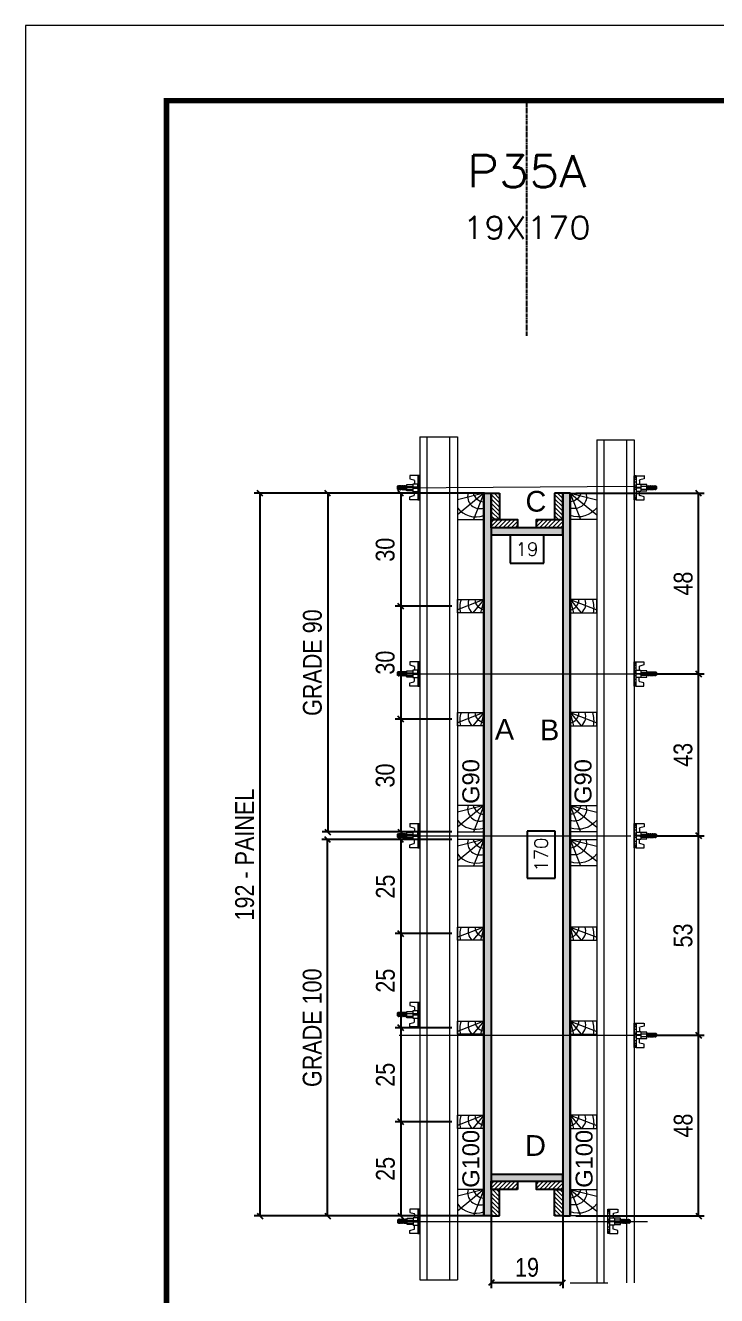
# Model space of a CAD drawing. Extents: x 2949 to 9203, y -16089 to 12527.
# Drawn here: x 2949 to 3316, y -11120 to -10445 of the extents above; entities that cross this region are included whole.
import ezdxf
from ezdxf.enums import TextEntityAlignment as Align

# ---------------------------------------------------------------- set-up
doc = ezdxf.new("R2010")
doc.units = 0
doc.linetypes.add('DASHED', pattern=[0.75, 0.5, -0.25])
doc.linetypes.add('HIDDEN', pattern=[0.375, 0.25, -0.125])
for name, color, linetype in [('CHAPA', 1, 'Continuous'), ('COTA', 241, 'Continuous'), ('Cota Seção (2x)', 4, 'Continuous'), ('MEIO_PONT', 93, 'Continuous'), ('SARRAFO', 251, 'Continuous'), ('Texto de Titulo', 7, 'Continuous'), ('Texto Qtd Sarr', 242, 'Continuous'), ('TEXTO_GERAL', 7, 'Continuous')]:
    doc.layers.add(name, color=color, linetype=linetype)
for name, color, linetype, lineweight in [('Folhas', 255, 'Continuous', 9), ('Hachura', 251, 'Continuous', 9), ('Madeira', 126, 'Continuous', 18), ('Perfil Metálico', 224, 'Continuous', 18), ('SARRAFO DE PRESSAO', 251, 'DASHED', 9), ('Texto Seção', 7, 'Continuous', 15)]:
    doc.layers.add(name, color=color, linetype=linetype, lineweight=lineweight)
doc.styles.add('ARIAL', font='arial.ttf')
doc.styles.add('COTA TECNICA 2X', font='techl___.ttf', dxfattribs={"height": 10})
doc.styles.add('ROMANS', font='romans.shx')
doc.styles.add('SANSSERIF', font='sas_____.pfb')
doc.dimstyles.new('SECAO PILAR', dxfattribs={"dimtxt": 10, "dimasz": 3, "dimexe": 3, "dimexo": 3, "dimgap": 3, "dimtad": 1, "dimdec": 1, "dimlfac": 0.5, "dimzin": 12, "dimdsep": 46, "dimtxsty": 'COTA TECNICA 2X', "dimblk1": 'OBLIQUE', "dimblk2": 'OBLIQUE', "dimsah": 1, "dimcen": 0.9, "dimclrd": 256, "dimclre": 256, "dimclrt": 256, "dimadec": 1, "dimazin": 3, "dimtfac": 1, "dimtdec": 1, "dimtmove": 0, "dimatfit": 3, "dimfxl": 1, "dimtolj": 1, "dimtzin": 12, "dimarcsym": 0})
doc.dimstyles.new('SECÇÃO 2', dxfattribs={"dimtxt": 7, "dimasz": 6, "dimexe": 0.18, "dimexo": 2, "dimgap": -4, "dimtad": 3, "dimdec": 1, "dimlfac": 0.5, "dimzin": 12, "dimdsep": 46, "dimtxsty": 'ROMANS', "dimblk": 'ARCHTICK', "dimcen": 0.09, "dimse1": 1, "dimse2": 1, "dimsd1": 1, "dimsd2": 1, "dimclrd": 180, "dimclre": 5, "dimclrt": 1, "dimadec": 0, "dimazin": 3, "dimtfac": 1, "dimtdec": 1, "dimtofl": 0, "dimtmove": 0, "dimatfit": 3, "dimldrblk": 'ARCHTICK', "dimfxl": 1, "dimtolj": 1, "dimtzin": 0, "dimarcsym": 0})
pattern_1 = [(135, (-19694.8325, -1569.446), (-1.12253202, -1.12253202), [])]

# ---------------------------------------------------------------- blocks, each defined once
blk = doc.blocks.new('9999999999')
at = {"layer": 'Folhas'}
blk.add_lwpolyline([(98138.98, 34190.21), (99623.98, 34190.21), (99623.98, 35240.21), (98138.98, 35240.21)], close=True, dxfattribs=at)
at = {"layer": 'Folhas', "color": 30, "const_width": 3}
blk.add_lwpolyline([(98213.98, 34230.21), (99583.98, 34230.21), (99583.98, 35200.21), (98213.98, 35200.21)], close=True, dxfattribs=at)
blk = doc.blocks.new('PONTALETE')
at = {"layer": 'Madeira'}
for q in [(2.71, 7), (7, 5.76), (7, 1.74)]:
    blk.add_line((0, 0), q, dxfattribs=at)
blk.add_lwpolyline([(0, 0), (7, 0), (7, 7), (0, 7)], close=True, dxfattribs=at)
for centre, radius, start, end in [((2.04, 0.06), 6.23, 37.2818, 109.0913), ((1.09, 0.9), 3.19, 343.603, 109.9847), ((-0.21, -0.78), 3.09, 14.6322, 86.0383)]:
    blk.add_arc(centre, radius, start, end, dxfattribs=at)
blk = doc.blocks.new('MEIO PONTALETE')
at = {"layer": 'Madeira'}
for q in [(2.71, 7), (3.5, 2.88), (3.5, 0.87)]:
    blk.add_line((0, 0), q, dxfattribs=at)
blk.add_lwpolyline([(0, 0), (3.5, 0), (3.5, 7), (0, 7)], close=True, dxfattribs=at)
for centre, radius, start, end in [((2.04, 0.06), 6.23, 76.4499, 109.0913), ((1.09, 0.9), 3.19, 40.9063, 109.9847), ((-0.21, -0.78), 3.09, 14.6322, 86.0383)]:
    blk.add_arc(centre, radius, start, end, dxfattribs=at)
blk = doc.blocks.new('_Oblique')
at = {"color": 0, "linetype": 'ByBlock', "lineweight": -2}
blk.add_line((-0.5, -0.5), (0.5, 0.5), dxfattribs=at)
blk = doc.blocks.new('*D2708')
at = {"layer": 'COTA', "lineweight": -2, "transparency": 16777216}
for p, q in [((3175.58, -10753.4), (3145.47, -10753.4)), ((3148.47, -10753.4), (3148.47, -10813.4)), ((3175.58, -10813.4), (3145.47, -10813.4))]:
    blk.add_line(p, q, dxfattribs=at)
at = {"layer": 'Defpoints', "color": 0, "transparency": 16777216}
for p in [(3178.58, -10753.4), (3148.47, -10813.4), (3178.58, -10813.4)]:
    blk.add_point(p, dxfattribs=at)
at = {"layer": 'COTA', "lineweight": -2, "transparency": 16777216, "xscale": 3, "yscale": 3, "zscale": 3}
for p, rotation in [((3148.47, -10753.4), 90), ((3148.47, -10813.4), 270)]:
    blk.add_blockref('_Oblique', p, dxfattribs=dict(at, rotation=rotation))
at = {"layer": 'COTA', "transparency": 16777216, "insert": (3140.25, -10783.4), "char_height": 10, "attachment_point": 5, "rotation": 90, "style": 'COTA TECNICA 2X'}
blk.add_mtext('\\A1;30', dxfattribs=at)
blk = doc.blocks.new('*D2709')
at = {"layer": 'COTA', "lineweight": -2, "transparency": 16777216}
for p, q in [((3175.58, -10813.4), (3145.47, -10813.4)), ((3148.47, -10813.4), (3148.47, -10873.4)), ((3175.58, -10873.4), (3145.47, -10873.4))]:
    blk.add_line(p, q, dxfattribs=at)
at = {"layer": 'Defpoints', "color": 0, "transparency": 16777216}
for p in [(3178.58, -10813.4), (3148.47, -10873.4), (3178.58, -10873.4)]:
    blk.add_point(p, dxfattribs=at)
at = {"layer": 'COTA', "lineweight": -2, "transparency": 16777216, "xscale": 3, "yscale": 3, "zscale": 3}
for p, rotation in [((3148.47, -10813.4), 90), ((3148.47, -10873.4), 270)]:
    blk.add_blockref('_Oblique', p, dxfattribs=dict(at, rotation=rotation))
at = {"layer": 'COTA', "transparency": 16777216, "insert": (3140.25, -10843.4), "char_height": 10, "attachment_point": 5, "rotation": 90, "style": 'COTA TECNICA 2X'}
blk.add_mtext('\\A1;30', dxfattribs=at)
blk = doc.blocks.new('*D2710')
at = {"layer": 'COTA', "lineweight": -2, "transparency": 16777216}
for p, q in [((3175.58, -10693.4), (3145.47, -10693.4)), ((3148.47, -10693.4), (3148.47, -10753.4)), ((3175.58, -10753.4), (3145.47, -10753.4))]:
    blk.add_line(p, q, dxfattribs=at)
at = {"layer": 'Defpoints', "color": 0, "transparency": 16777216}
for p in [(3178.58, -10693.4), (3148.47, -10753.4), (3178.58, -10753.4)]:
    blk.add_point(p, dxfattribs=at)
at = {"layer": 'COTA', "lineweight": -2, "transparency": 16777216, "xscale": 3, "yscale": 3, "zscale": 3}
for p, rotation in [((3148.47, -10693.4), 90), ((3148.47, -10753.4), 270)]:
    blk.add_blockref('_Oblique', p, dxfattribs=dict(at, rotation=rotation))
at = {"layer": 'COTA', "transparency": 16777216, "insert": (3140.25, -10723.4), "char_height": 10, "attachment_point": 5, "rotation": 90, "style": 'COTA TECNICA 2X'}
blk.add_mtext('\\A1;30', dxfattribs=at)
blk = doc.blocks.new('titulo1')
at = {"layer": 'Defpoints', "color": 252, "linetype": 'HIDDEN', "ltscale": 2}
blk.add_line((0, 0), (0, 125), dxfattribs=at)
at = {"layer": 'Defpoints', "style": 'ROMANS', "oblique": 15}
blk.add_attdef('FOLHA', text='', height=10, dxfattribs=at).set_placement((0, 15.58), align=Align.MIDDLE_CENTER)
at = {"layer": 'Texto Qtd Sarr', "color": 3, "style": 'ROMANS', "oblique": 15}
for tag, height, p in [('TITULO', 17, (0, 71.45)), ('SEÇÃO', 12, (0, 41.55))]:
    blk.add_attdef(tag, text='', height=height, dxfattribs=at).set_placement(p, align=Align.MIDDLE_CENTER)
blk = doc.blocks.new('*D2696')
at = {"layer": 'Cota Seção (2x)', "color": 180, "lineweight": -2, "transparency": 16777216}
for p, q in [((3224.58, -10715.59), (3206.58, -10715.59)), ((3206.58, -10715.59), (3206.58, -10730.59)), ((3224.58, -10730.59), (3224.58, -10715.59)), ((3206.58, -10730.59), (3224.58, -10730.59))]:
    blk.add_line(p, q, dxfattribs=at)
at = {"layer": 'Defpoints', "color": 0, "transparency": 16777216}
for p in [(3196.58, -10732.72), (3196.58, -10734.59), (3234.58, -10732.72)]:
    blk.add_point(p, dxfattribs=at)
at = {"layer": 'Cota Seção (2x)', "color": 1, "transparency": 16777216, "insert": (3215.58, -10723.09), "char_height": 7, "attachment_point": 5, "style": 'ROMANS'}
blk.add_mtext('\\A1;19', dxfattribs=at)
blk = doc.blocks.new('_ArchTick')
at = {"color": 0, "linetype": 'ByBlock', "const_width": 0.15}
blk.add_lwpolyline([(-0.5, -0.5), (0.5, 0.5)], dxfattribs=at)
blk = doc.blocks.new('*D2697')
at = {"layer": 'COTA', "lineweight": -2, "transparency": 16777216}
for p, q in [((3192.91, -10693.4), (3070.66, -10693.4)), ((3073.66, -10693.4), (3073.66, -11077.42)), ((3192.91, -11077.42), (3070.66, -11077.42))]:
    blk.add_line(p, q, dxfattribs=at)
at = {"layer": 'Defpoints', "color": 0, "transparency": 16777216}
for p in [(3195.91, -10693.4), (3073.66, -11077.42), (3195.91, -11077.42)]:
    blk.add_point(p, dxfattribs=at)
at = {"layer": 'COTA', "lineweight": -2, "transparency": 16777216, "xscale": 3, "yscale": 3, "zscale": 3}
for p, rotation in [((3073.66, -10693.4), 90), ((3073.66, -11077.42), 270)]:
    blk.add_blockref('_Oblique', p, dxfattribs=dict(at, rotation=rotation))
at = {"layer": 'COTA', "transparency": 16777216, "insert": (3065.55, -10885.41), "char_height": 10, "attachment_point": 5, "rotation": 90, "style": 'COTA TECNICA 2X'}
blk.add_mtext('\\A1;192 - PAINEL', dxfattribs=at)
blk = doc.blocks.new('C')
at = {"layer": 'Hachura', "color": 0}
for p, q in [((0, 3.22), (0, -3.22)), ((0.45, 3.22), (0, 3.22)), ((0.46, 3.16), (0, 3.16)), ((0.46, 3.05), (0, 3.05)), ((0.46, 2.88), (0, 2.88)), ((0, 2.75), (0, -1.16)), ((0.46, 2.65), (0, 2.65)), ((0.46, 2.23), (0, 2.23)), ((0.46, 1.51), (0, 1.51)), ((0.39, 0.49), (0.17, 0.49)), ((0.45, -3.23), (0.45, 3.22)), ((0.45, 3.22), (2.58, 3.22)), ((1.74, 0.97), (0.45, 0.97)), ((1.45, 0.1), (0.45, 0.1)), ((1.35, 1.94), (1.35, 0.96)), ((2.58, 2.39), (1.47, 2.09)), ((1.74, -0.97), (1.74, 0.97)), ((1.74, 0.97), (1.74, 0.84)), ((1.74, 0.97), (1.74, 0.84)), ((1.74, 0.84), (3.35, 0.84)), ((3.35, 0.45), (1.74, 0.45)), ((2.58, 3.22), (2.58, 2.39)), ((3.32, 0.84), (3.32, -0.84)), ((3.35, 0.84), (3.35, -0.84)), ((3.68, 0.45), (3.35, 0.45)), ((3.84, -0.52), (3.35, 0.45)), ((3.35, 0.06), (3.67, -0.57)), ((3.68, 0.45), (4.16, -0.52)), ((3.72, 0.5), (4.25, -0.57)), ((4.37, -0.55), (3.83, 0.53)), ((4.15, 0.45), (3.93, 0.45)), ((4.42, -0.52), (3.93, 0.45)), ((4.15, 0.45), (4.26, 0.45)), ((4.26, 0.45), (4.74, -0.52)), ((4.3, 0.5), (4.83, -0.57)), ((4.95, -0.55), (4.41, 0.53)), ((4.51, 0.45), (4.84, 0.45)), ((5, -0.52), (4.51, 0.45)), ((4.84, 0.45), (5.32, -0.52)), ((4.88, 0.5), (5.41, -0.57)), ((5.53, -0.55), (4.99, 0.53)), ((5.58, -0.52), (5.09, 0.45)), ((5.42, 0.45), (5.09, 0.45)), ((5.58, -0.52), (5.09, 0.45)), ((5.42, 0.45), (5.74, -0.19)), ((5.46, 0.5), (5.74, -0.07)), ((5.74, 0.19), (5.57, 0.53)), ((5.74, 0.32), (5.68, 0.45)), ((5.68, 0.45), (5.74, 0.45)), ((5.74, 0.45), (5.9, 0.29)), ((5.74, 0.45), (5.74, -0.52)), ((5.9, -0.36), (5.9, 0.29)), ((0.45, 0), (0, 0)), ((0.46, -1.52), (0, -1.52)), ((0.46, -2.23), (0, -2.23)), ((0.46, -2.65), (0, -2.65)), ((0.46, -2.88), (0, -2.88)), ((0.46, -3.05), (0, -3.05)), ((0.46, -3.16), (0, -3.16)), ((0, -3.22), (2.57, -3.22)), ((0.08, -0.48), (0.29, -0.48)), ((0.29, -0.48), (0.4, -0.48)), ((0.45, 0), (0.45, -0.97)), ((0.45, -0.16), (1.45, -0.16)), ((0.45, -0.65), (0.45, -0.32)), ((0.45, -3.23), (0.45, -0.65)), ((0.45, -0.97), (1.74, -0.97)), ((1.35, -1.94), (1.35, -0.97)), ((2.58, -2.39), (1.47, -2.1)), ((3.35, -0.32), (1.74, -0.32)), ((3.35, -0.84), (1.74, -0.84)), ((2.58, -3.23), (2.58, -2.39)), ((3.35, -0.07), (3.58, -0.52)), ((3.35, -0.52), (3.58, -0.52)), ((3.84, -0.52), (4.16, -0.52)), ((4.42, -0.52), (4.74, -0.52)), ((4.63, -0.52), (4.74, -0.52)), ((5, -0.52), (5.32, -0.52)), ((5.58, -0.52), (5.74, -0.52)), ((5.74, -0.52), (5.9, -0.36)), ((5.74, -0.52), (5.74, -0.52))]:
    blk.add_line(p, q, dxfattribs=at)
for centre, radius, start, end in [((1.52, 1.94), 0.161, 104.7436, 180), ((1.44, -0.03), 0.129, 272.695, 87.305), ((3.81, 0.39), 0.143, 25.5688, 154.4312), ((4.39, 0.39), 0.143, 25.5688, 154.4312), ((4.97, 0.39), 0.143, 25.5688, 154.4312), ((5.55, 0.39), 0.143, 25.5688, 154.4312), ((0.17, -0.37), 0.174, 221.744, 317.8592), ((1.52, -1.94), 0.161, 180, 255.2564), ((3.71, -0.4), 0.174, 222.1408, 318.256), ((4.29, -0.4), 0.174, 222.1408, 318.256), ((4.87, -0.4), 0.174, 222.1408, 318.256), ((5.45, -0.4), 0.174, 222.1408, 318.256), ((5.61, -0.4), 0.174, 317.8592, 318.256)]:
    blk.add_arc(centre, radius, start, end, dxfattribs=at)
blk = doc.blocks.new('*D2711')
at = {"layer": 'COTA', "lineweight": -2, "transparency": 16777216}
for p, q in [((3282.22, -10981.41), (3309.69, -10981.41)), ((3306.69, -11077.42), (3306.69, -10981.41)), ((3241.58, -11077.42), (3309.69, -11077.42))]:
    blk.add_line(p, q, dxfattribs=at)
at = {"layer": 'Defpoints', "color": 0, "transparency": 16777216}
for p in [(3279.22, -10981.41), (3306.69, -10981.41), (3238.58, -11077.42)]:
    blk.add_point(p, dxfattribs=at)
at = {"layer": 'COTA', "lineweight": -2, "transparency": 16777216, "xscale": 3, "yscale": 3, "zscale": 3}
for p, rotation in [((3306.69, -10981.41), 90), ((3306.69, -11077.42), 270)]:
    blk.add_blockref('_Oblique', p, dxfattribs=dict(at, rotation=rotation))
at = {"layer": 'COTA', "transparency": 16777216, "insert": (3298.59, -11029.41), "char_height": 10, "attachment_point": 5, "rotation": 90, "style": 'COTA TECNICA 2X'}
blk.add_mtext('\\A1;48', dxfattribs=at)
blk = doc.blocks.new('*D2712')
at = {"layer": 'COTA', "lineweight": -2, "transparency": 16777216}
for p, q in [((3275.58, -10875.41), (3309.69, -10875.41)), ((3306.69, -10981.41), (3306.69, -10875.41)), ((3282.22, -10981.41), (3309.69, -10981.41))]:
    blk.add_line(p, q, dxfattribs=at)
at = {"layer": 'Defpoints', "color": 0, "transparency": 16777216}
for p in [(3272.58, -10875.41), (3306.69, -10875.41), (3279.22, -10981.41)]:
    blk.add_point(p, dxfattribs=at)
at = {"layer": 'COTA', "lineweight": -2, "transparency": 16777216, "xscale": 3, "yscale": 3, "zscale": 3}
for p, rotation in [((3306.69, -10875.41), 90), ((3306.69, -10981.41), 270)]:
    blk.add_blockref('_Oblique', p, dxfattribs=dict(at, rotation=rotation))
at = {"layer": 'COTA', "transparency": 16777216, "insert": (3298.47, -10928.41), "char_height": 10, "attachment_point": 5, "rotation": 90, "style": 'COTA TECNICA 2X'}
blk.add_mtext('\\A1;53', dxfattribs=at)
blk = doc.blocks.new('*D2713')
at = {"layer": 'COTA', "lineweight": -2, "transparency": 16777216}
for p, q in [((3275.51, -10789.41), (3309.69, -10789.41)), ((3306.69, -10875.41), (3306.69, -10789.41)), ((3275.58, -10875.41), (3309.69, -10875.41))]:
    blk.add_line(p, q, dxfattribs=at)
at = {"layer": 'Defpoints', "color": 0, "transparency": 16777216}
for p in [(3272.51, -10789.41), (3306.69, -10789.41), (3272.58, -10875.41)]:
    blk.add_point(p, dxfattribs=at)
at = {"layer": 'COTA', "lineweight": -2, "transparency": 16777216, "xscale": 3, "yscale": 3, "zscale": 3}
for p, rotation in [((3306.69, -10789.41), 90), ((3306.69, -10875.41), 270)]:
    blk.add_blockref('_Oblique', p, dxfattribs=dict(at, rotation=rotation))
at = {"layer": 'COTA', "transparency": 16777216, "insert": (3298.47, -10832.41), "char_height": 10, "attachment_point": 5, "rotation": 90, "style": 'COTA TECNICA 2X'}
blk.add_mtext('\\A1;43', dxfattribs=at)
blk = doc.blocks.new('*D2698')
at = {"layer": 'COTA', "lineweight": -2, "transparency": 16777216}
for p, q in [((3241.58, -10693.4), (3309.69, -10693.4)), ((3306.69, -10789.41), (3306.69, -10693.4)), ((3275.51, -10789.41), (3309.69, -10789.41))]:
    blk.add_line(p, q, dxfattribs=at)
at = {"layer": 'Defpoints', "color": 0, "transparency": 16777216}
for p in [(3238.58, -10693.4), (3306.69, -10693.4), (3272.51, -10789.41)]:
    blk.add_point(p, dxfattribs=at)
at = {"layer": 'COTA', "lineweight": -2, "transparency": 16777216, "xscale": 3, "yscale": 3, "zscale": 3}
for p, rotation in [((3306.69, -10693.4), 90), ((3306.69, -10789.41), 270)]:
    blk.add_blockref('_Oblique', p, dxfattribs=dict(at, rotation=rotation))
at = {"layer": 'COTA', "transparency": 16777216, "insert": (3298.59, -10741.4), "char_height": 10, "attachment_point": 5, "rotation": 90, "style": 'COTA TECNICA 2X'}
blk.add_mtext('\\A1;48', dxfattribs=at)
blk = doc.blocks.new('*D2714')
at = {"layer": 'COTA', "lineweight": -2, "transparency": 16777216}
for p, q in [((3196.58, -11062.02), (3196.58, -11115.88)), ((3234.58, -11062.02), (3234.58, -11115.88)), ((3196.58, -11112.88), (3234.58, -11112.88))]:
    blk.add_line(p, q, dxfattribs=at)
at = {"layer": 'Defpoints', "color": 0, "transparency": 16777216}
for p in [(3196.58, -11059.02), (3234.58, -11059.02), (3234.58, -11112.88)]:
    blk.add_point(p, dxfattribs=at)
at = {"layer": 'COTA', "lineweight": -2, "transparency": 16777216, "xscale": 3, "yscale": 3, "zscale": 3, "rotation": 180}
blk.add_blockref('_Oblique', (3196.58, -11112.88), dxfattribs=at)
at = {"layer": 'COTA', "lineweight": -2, "transparency": 16777216, "xscale": 3, "yscale": 3, "zscale": 3}
blk.add_blockref('_Oblique', (3234.58, -11112.88), dxfattribs=at)
at = {"layer": 'COTA', "transparency": 16777216, "insert": (3215.58, -11104.79), "char_height": 10, "attachment_point": 5, "style": 'COTA TECNICA 2X'}
blk.add_mtext('\\A1;19', dxfattribs=at)
blk = doc.blocks.new('*D2699')
at = {"layer": 'COTA', "lineweight": -2, "transparency": 16777216}
for p, q in [((3175.58, -10877.42), (3106.58, -10877.42)), ((3109.58, -11077.42), (3109.58, -10877.42)), ((3175.58, -11077.42), (3106.58, -11077.42))]:
    blk.add_line(p, q, dxfattribs=at)
at = {"layer": 'Defpoints', "color": 0, "transparency": 16777216}
for p in [(3109.58, -10877.42), (3178.58, -10877.42), (3178.58, -11077.42)]:
    blk.add_point(p, dxfattribs=at)
at = {"layer": 'COTA', "lineweight": -2, "transparency": 16777216, "xscale": 3, "yscale": 3, "zscale": 3}
for p, rotation in [((3109.58, -10877.42), 90), ((3109.58, -11077.42), 270)]:
    blk.add_blockref('_Oblique', p, dxfattribs=dict(at, rotation=rotation))
at = {"layer": 'COTA', "transparency": 16777216, "insert": (3101.47, -10977.42), "char_height": 10, "attachment_point": 5, "rotation": 90, "style": 'COTA TECNICA 2X'}
blk.add_mtext('\\A1;GRADE 100', dxfattribs=at)
blk = doc.blocks.new('*D2715')
at = {"layer": 'COTA', "lineweight": -2, "transparency": 16777216}
for p, q in [((3175.58, -10977.42), (3145.47, -10977.42)), ((3148.47, -10977.42), (3148.47, -11027.42)), ((3175.58, -11027.42), (3145.47, -11027.42))]:
    blk.add_line(p, q, dxfattribs=at)
at = {"layer": 'Defpoints', "color": 0, "transparency": 16777216}
for p in [(3178.58, -10977.42), (3148.47, -11027.42), (3178.58, -11027.42)]:
    blk.add_point(p, dxfattribs=at)
at = {"layer": 'COTA', "lineweight": -2, "transparency": 16777216, "xscale": 3, "yscale": 3, "zscale": 3}
for p, rotation in [((3148.47, -10977.42), 90), ((3148.47, -11027.42), 270)]:
    blk.add_blockref('_Oblique', p, dxfattribs=dict(at, rotation=rotation))
at = {"layer": 'COTA', "transparency": 16777216, "insert": (3140.36, -11002.42), "char_height": 10, "attachment_point": 5, "rotation": 90, "style": 'COTA TECNICA 2X'}
blk.add_mtext('\\A1;25', dxfattribs=at)
blk = doc.blocks.new('*D2716')
at = {"layer": 'COTA', "lineweight": -2, "transparency": 16777216}
for p, q in [((3175.58, -11027.42), (3145.47, -11027.42)), ((3148.47, -11027.42), (3148.47, -11077.42)), ((3175.58, -11077.42), (3145.47, -11077.42))]:
    blk.add_line(p, q, dxfattribs=at)
at = {"layer": 'Defpoints', "color": 0, "transparency": 16777216}
for p in [(3178.58, -11027.42), (3148.47, -11077.42), (3178.58, -11077.42)]:
    blk.add_point(p, dxfattribs=at)
at = {"layer": 'COTA', "lineweight": -2, "transparency": 16777216, "xscale": 3, "yscale": 3, "zscale": 3}
for p, rotation in [((3148.47, -11027.42), 90), ((3148.47, -11077.42), 270)]:
    blk.add_blockref('_Oblique', p, dxfattribs=dict(at, rotation=rotation))
at = {"layer": 'COTA', "transparency": 16777216, "insert": (3140.36, -11052.42), "char_height": 10, "attachment_point": 5, "rotation": 90, "style": 'COTA TECNICA 2X'}
blk.add_mtext('\\A1;25', dxfattribs=at)
blk = doc.blocks.new('*D2700')
at = {"layer": 'COTA', "lineweight": -2, "transparency": 16777216}
for p, q in [((3175.58, -10877.42), (3145.47, -10877.42)), ((3148.47, -10877.42), (3148.47, -10927.42)), ((3175.58, -10927.42), (3145.47, -10927.42))]:
    blk.add_line(p, q, dxfattribs=at)
at = {"layer": 'Defpoints', "color": 0, "transparency": 16777216}
for p in [(3178.58, -10877.42), (3148.47, -10927.42), (3178.58, -10927.42)]:
    blk.add_point(p, dxfattribs=at)
at = {"layer": 'COTA', "lineweight": -2, "transparency": 16777216, "xscale": 3, "yscale": 3, "zscale": 3}
for p, rotation in [((3148.47, -10877.42), 90), ((3148.47, -10927.42), 270)]:
    blk.add_blockref('_Oblique', p, dxfattribs=dict(at, rotation=rotation))
at = {"layer": 'COTA', "transparency": 16777216, "insert": (3140.36, -10902.42), "char_height": 10, "attachment_point": 5, "rotation": 90, "style": 'COTA TECNICA 2X'}
blk.add_mtext('\\A1;25', dxfattribs=at)
blk = doc.blocks.new('*D2717')
at = {"layer": 'COTA', "lineweight": -2, "transparency": 16777216}
for p, q in [((3175.58, -10927.42), (3145.47, -10927.42)), ((3148.47, -10927.42), (3148.47, -10977.42)), ((3175.58, -10977.42), (3145.47, -10977.42))]:
    blk.add_line(p, q, dxfattribs=at)
at = {"layer": 'Defpoints', "color": 0, "transparency": 16777216}
for p in [(3178.58, -10927.42), (3148.47, -10977.42), (3178.58, -10977.42)]:
    blk.add_point(p, dxfattribs=at)
at = {"layer": 'COTA', "lineweight": -2, "transparency": 16777216, "xscale": 3, "yscale": 3, "zscale": 3}
for p, rotation in [((3148.47, -10927.42), 90), ((3148.47, -10977.42), 270)]:
    blk.add_blockref('_Oblique', p, dxfattribs=dict(at, rotation=rotation))
at = {"layer": 'COTA', "transparency": 16777216, "insert": (3140.36, -10952.42), "char_height": 10, "attachment_point": 5, "rotation": 90, "style": 'COTA TECNICA 2X'}
blk.add_mtext('\\A1;25', dxfattribs=at)
blk = doc.blocks.new('*D2701')
at = {"layer": 'COTA', "color": 180, "lineweight": -2, "transparency": 16777216}
for p, q in [((3230.58, -10872.91), (3215.58, -10872.91)), ((3215.58, -10872.91), (3215.58, -10897.91)), ((3230.58, -10897.91), (3230.58, -10872.91)), ((3215.58, -10897.91), (3230.58, -10897.91))]:
    blk.add_line(p, q, dxfattribs=at)
at = {"layer": 'Defpoints', "color": 0, "transparency": 16777216}
for p in [(3234.58, -10715.4), (3234.58, -10715.4), (3234.58, -11055.42)]:
    blk.add_point(p, dxfattribs=at)
at = {"layer": 'COTA', "color": 1, "transparency": 16777216, "insert": (3223.08, -10885.41), "char_height": 7, "attachment_point": 5, "rotation": 90, "style": 'ROMANS'}
blk.add_mtext('\\A1;170', dxfattribs=at)
blk = doc.blocks.new('*D3224')
at = {"layer": 'COTA', "lineweight": -2, "transparency": 16777216}
for p, q in [((3189.58, -10693.4), (3106.7, -10693.4)), ((3109.7, -10693.4), (3109.7, -10873.4)), ((3175.58, -10873.4), (3106.7, -10873.4))]:
    blk.add_line(p, q, dxfattribs=at)
at = {"layer": 'Defpoints', "color": 0, "transparency": 16777216}
for p in [(3192.58, -10693.4), (3109.7, -10873.4), (3178.58, -10873.4)]:
    blk.add_point(p, dxfattribs=at)
at = {"layer": 'COTA', "lineweight": -2, "transparency": 16777216, "xscale": 3, "yscale": 3, "zscale": 3}
for p, rotation in [((3109.7, -10693.4), 90), ((3109.7, -10873.4), 270)]:
    blk.add_blockref('_Oblique', p, dxfattribs=dict(at, rotation=rotation))
at = {"layer": 'COTA', "transparency": 16777216, "insert": (3101.57, -10783.4), "char_height": 10, "attachment_point": 5, "rotation": 90, "style": 'COTA TECNICA 2X'}
blk.add_mtext('\\A1;GRADE 90', dxfattribs=at)

msp = doc.modelspace()

# ---------------------------------------------------------------- hatches: boundary and pattern name
at = {"layer": 'Hachura'}
h = msp.add_hatch(color=256, dxfattribs=at)
h.dxf.hatch_style = 1
h.paths.add_polyline_path([(3196.58, -11077.42), (3192.58, -11077.42), (3192.58, -10693.4), (3196.58, -10693.4)])
h = msp.add_hatch(dxfattribs=at)
h.set_pattern_fill('ANSI31', color=256, scale=0.5, angle=450, style=0)
h.set_pattern_definition(pattern_1)
h.paths.add_polyline_path([(3196.58, -10707.4), (3200.98, -10707.4), (3200.98, -10693.4), (3196.58, -10693.4)])
h = msp.add_hatch(dxfattribs=at)
h.set_pattern_fill('ANSI31', color=256, scale=0.5, angle=450, style=0)
h.set_pattern_definition(pattern_1)
h.paths.add_polyline_path([(3234.58, -10707.4), (3230.18, -10707.4), (3230.18, -10693.4), (3234.58, -10693.4)])
h = msp.add_hatch(color=256, dxfattribs=at)
h.dxf.hatch_style = 1
h.paths.add_polyline_path([(3234.58, -11077.41), (3238.58, -11077.41), (3238.58, -10693.4), (3234.58, -10693.4)])
h = msp.add_hatch(dxfattribs=at)
h.set_pattern_fill('ANSI31', color=256, scale=0.5, angle=540, style=0)
h.set_pattern_definition([(225, (-6292.3762, -33636.806), (1.12253202, -1.12253202), [])])
h.paths.add_polyline_path([(3196.58, -10707.4), (3196.58, -10711.8), (3210.58, -10711.8), (3210.58, -10707.4)])
h = msp.add_hatch(color=256, dxfattribs=at)
h.dxf.hatch_style = 1
h.paths.add_polyline_path([(3196.58, -10711.8), (3196.58, -10715.4), (3234.58, -10715.4), (3234.58, -10711.8)])
h = msp.add_hatch(dxfattribs=at)
h.set_pattern_fill('ANSI31', color=256, scale=0.5, angle=540, style=0)
h.set_pattern_definition([(225, (-6268.3762, -33636.806), (1.12253202, -1.12253202), [])])
h.paths.add_polyline_path([(3220.58, -10707.4), (3220.58, -10711.8), (3234.58, -10711.8), (3234.58, -10707.4)])
h = msp.add_hatch(color=256, dxfattribs=at)
h.dxf.hatch_style = 1
h.paths.add_polyline_path([(3196.58, -11055.42), (3196.58, -11059.02), (3234.58, -11059.02), (3234.58, -11055.42)])
h = msp.add_hatch(dxfattribs=at)
h.set_pattern_fill('ANSI31', color=256, scale=0.5, angle=540, style=0)
h.set_pattern_definition([(225, (-6292.3762, -33988.4258), (1.12253202, -1.12253202), [])])
h.paths.add_polyline_path([(3196.58, -11059.02), (3196.58, -11063.42), (3210.58, -11063.42), (3210.58, -11059.02)])
h = msp.add_hatch(dxfattribs=at)
h.set_pattern_fill('ANSI31', color=256, scale=0.5, angle=540, style=0)
h.set_pattern_definition([(225, (-6268.3762, -33988.4258), (1.12253202, -1.12253202), [])])
h.paths.add_polyline_path([(3220.58, -11059.02), (3220.58, -11063.42), (3234.58, -11063.42), (3234.58, -11059.02)])
h = msp.add_hatch(dxfattribs=at)
h.set_pattern_fill('ANSI31', color=256, scale=0.5, angle=450, style=0)
h.set_pattern_definition([(135, (-19694.8325, -1574.4658), (-1.12253202, -1.12253202), [])])
h.paths.add_polyline_path([(3196.58, -11063.42), (3200.98, -11063.42), (3200.98, -11077.42), (3196.58, -11077.42)])
h = msp.add_hatch(dxfattribs=at)
h.set_pattern_fill('ANSI31', color=256, scale=0.5, angle=450, style=0)
h.set_pattern_definition([(135, (-19694.8325, -1574.4658), (-1.12253202, -1.12253202), [])])
h.paths.add_polyline_path([(3234.58, -11063.42), (3230.18, -11063.42), (3230.18, -11077.42), (3234.58, -11077.42)])

# ---------------------------------------------------------------- linework, layer by layer
at = {"layer": 'CHAPA'}
for points in [[(3196.58, -11077.42), (3192.58, -11077.42), (3192.58, -10693.4), (3196.58, -10693.4)], [(3234.58, -11077.42), (3238.58, -11077.42), (3238.58, -10693.4), (3234.58, -10693.4)], [(3196.58, -10711.8), (3196.58, -10715.4), (3234.58, -10715.4), (3234.58, -10711.8)], [(3196.58, -11055.42), (3196.58, -11059.02), (3234.58, -11059.02), (3234.58, -11055.42)]]:
    msp.add_lwpolyline(points, close=True, dxfattribs=at)
at = {"layer": 'COTA', "linetype": 'ByBlock'}
for p, q in [((3192.58, -10693.4), (3192.58, -11077.42)), ((3238.58, -10693.4), (3238.58, -11077.42))]:
    msp.add_line(p, q, dxfattribs=at)
at = {"layer": 'Hachura'}
for p, q in [((3147.59, -10690.48), (3272.58, -10689.65)), ((3147.6, -10789.42), (3272.51, -10789.42)), ((3147.6, -10875.42), (3270.67, -10875.41)), ((3147.61, -10981.42), (3272.58, -10981.4)), ((3147.71, -11080.34), (3279.63, -11080.33))]:
    msp.add_line(p, q, dxfattribs=at)
at = {"layer": 'Madeira'}
for points in [[(3178.58, -10873.4), (3192.58, -10873.4), (3192.58, -10693.4), (3178.58, -10693.4)], [(3252.58, -10873.4), (3238.58, -10873.4), (3238.58, -10693.4), (3252.58, -10693.4)], [(3178.58, -11077.42), (3192.58, -11077.42), (3192.58, -10877.42), (3178.58, -10877.42)], [(3252.58, -11077.42), (3238.58, -11077.42), (3238.58, -10877.42), (3252.58, -10877.42)]]:
    msp.add_lwpolyline(points, close=True, dxfattribs=at)
at = {"layer": 'Perfil Metálico'}
for p, q in [((3158.58, -10663.34), (3158.58, -11111.34)), ((3158.58, -10663.34), (3178.58, -10663.34)), ((3162.58, -11111.34), (3162.58, -10663.34)), ((3174.58, -11111.34), (3174.58, -10663.34)), ((3178.58, -10663.34), (3178.58, -11111.34)), ((3252.58, -10664.94), (3252.58, -11112.94)), ((3252.58, -10664.94), (3272.58, -10664.94)), ((3256.58, -11112.94), (3256.58, -10664.94)), ((3268.58, -11112.94), (3268.58, -10664.94)), ((3272.58, -10664.94), (3272.58, -11112.94)), ((3158.58, -11111.34), (3178.58, -11111.34)), ((3238.58, -11112.94), (3258.58, -11112.94))]:
    msp.add_line(p, q, dxfattribs=at)
at = {"layer": 'SARRAFO'}
for points in [[(3200.98, -10693.4), (3200.98, -10707.4), (3196.58, -10707.4), (3196.58, -10693.4)], [(3200.98, -10693.4), (3200.98, -10707.4), (3196.58, -10707.4), (3196.58, -10693.4)], [(3230.18, -10693.4), (3230.18, -10707.4), (3234.58, -10707.4), (3234.58, -10693.4)], [(3230.18, -10693.4), (3230.18, -10707.4), (3234.58, -10707.4), (3234.58, -10693.4)], [(3210.58, -10711.8), (3196.58, -10711.8), (3196.58, -10707.4), (3210.58, -10707.4)], [(3210.58, -10711.8), (3196.58, -10711.8), (3196.58, -10707.4), (3210.58, -10707.4)], [(3234.58, -10711.8), (3220.58, -10711.8), (3220.58, -10707.4), (3234.58, -10707.4)], [(3234.58, -10711.8), (3220.58, -10711.8), (3220.58, -10707.4), (3234.58, -10707.4)], [(3210.58, -11063.42), (3196.58, -11063.42), (3196.58, -11059.02), (3210.58, -11059.02)], [(3210.58, -11063.42), (3196.58, -11063.42), (3196.58, -11059.02), (3210.58, -11059.02)], [(3234.58, -11063.42), (3220.58, -11063.42), (3220.58, -11059.02), (3234.58, -11059.02)], [(3234.58, -11063.42), (3220.58, -11063.42), (3220.58, -11059.02), (3234.58, -11059.02)], [(3200.98, -11077.42), (3200.98, -11063.42), (3196.58, -11063.42), (3196.58, -11077.42)], [(3200.98, -11077.42), (3200.98, -11063.42), (3196.58, -11063.42), (3196.58, -11077.42)], [(3230.18, -11077.42), (3230.18, -11063.42), (3234.58, -11063.42), (3234.58, -11077.42)], [(3230.18, -11077.42), (3230.18, -11063.42), (3234.58, -11063.42), (3234.58, -11077.42)]]:
    msp.add_lwpolyline(points, close=True, dxfattribs=at)

# ---------------------------------------------------------------- block references
at = {"layer": 'Hachura', "linetype": 'Continuous', "yscale": 2, "zscale": 2, "rotation": 180}
for p, xscale in [((3158.39, -10690.48), 2), ((3272.58, -10690.49), -2), ((3158.4, -10789.42), 2), ((3272.51, -10789.42), -2), ((3158.4, -10875.42), 2), ((3272.58, -10875.41), -2), ((3158.41, -10970.42), 2), ((3272.58, -10981.41), -2), ((3158.51, -11080.34), 2), ((3258.58, -11080.34), -2)]:
    msp.add_blockref('C', p, dxfattribs=dict(at, xscale=xscale))
at = {"layer": 'MEIO_PONT'}
for name, p, xscale, yscale, zscale, rotation in [('PONTALETE', (3192.58, -10693.4), 2, 2, 2, 180), ('PONTALETE', (3238.58, -10693.4), -2, 2, 2, 180), ('MEIO PONTALETE', (3192.58, -10749.9), -1.999999997962732, 1.999999997962732, 1.999999997962732, 90), ('MEIO PONTALETE', (3238.58, -10749.9), 1.999999997962732, 1.999999997962732, 1.999999997962732, 270), ('MEIO PONTALETE', (3192.58, -10809.9), -1.999999997962732, 1.999999997962732, 1.999999997962732, 90), ('MEIO PONTALETE', (3238.58, -10809.9), 1.999999997962732, 1.999999997962732, 1.999999997962732, 270), ('PONTALETE', (3192.58, -10859.4), 2, 2, 2, 180), ('PONTALETE', (3238.58, -10859.4), -2, 2, 2, 180), ('PONTALETE', (3192.58, -10877.42), 2, 2, 2, 180), ('PONTALETE', (3238.58, -10877.42), -2, 2, 2, 180), ('MEIO PONTALETE', (3192.58, -10923.92), -1.999999997962732, 1.999999997962732, 1.999999997962732, 90), ('MEIO PONTALETE', (3238.58, -10923.92), 1.999999997962732, 1.999999997962732, 1.999999997962732, 270), ('MEIO PONTALETE', (3192.58, -10973.92), -1.999999997962732, 1.999999997962732, 1.999999997962732, 90), ('MEIO PONTALETE', (3238.58, -10973.92), 1.999999997962732, 1.999999997962732, 1.999999997962732, 270), ('MEIO PONTALETE', (3192.58, -11023.92), -1.999999997962732, 1.999999997962732, 1.999999997962732, 90), ('MEIO PONTALETE', (3238.58, -11023.92), 1.999999997962732, 1.999999997962732, 1.999999997962732, 270), ('PONTALETE', (3192.58, -11063.42), 2, 2, 2, 180), ('PONTALETE', (3238.58, -11063.42), -2, 2, 2, 180)]:
    msp.add_blockref(name, p, dxfattribs=dict(at, xscale=xscale, yscale=yscale, zscale=zscale, rotation=rotation))
at = {"layer": 'SARRAFO DE PRESSAO', "color": 6, "linetype": 'ByBlock'}
msp.add_blockref('9999999999', (-95189.94, -45684.97), dxfattribs=at)
at = {"layer": 'Texto Seção'}
ref = msp.add_blockref('titulo1', (3215.43, -10609.77), dxfattribs=at)
ref.add_attrib('TITULO', 'P35A', dxfattribs={"layer": 'Texto de Titulo', "color": 7, "height": 17, "style": 'ROMANS', "width": 1.1}).set_placement((3215.43, -10522.27), align=Align.MIDDLE_CENTER)
ref.add_attrib('SEÇÃO', '19X170', dxfattribs={"layer": 'Texto de Titulo', "color": 7, "height": 12, "style": 'ROMANS', "width": 1.1}).set_placement((3215.43, -10552.27), align=Align.MIDDLE_CENTER)

# ---------------------------------------------------------------- texts
at = {"layer": 'Texto Seção', "color": 0, "linetype": 'Continuous', "style": 'SANSSERIF'}
for s, p in [('G90', (3185.71, -10858.46)), ('G90', (3245.31, -10858.46)), ('G100', (3185.71, -11062.48)), ('G100', (3245.9, -11062.48))]:
    msp.add_text(s, height=9, rotation=90, dxfattribs=at).set_placement(p, align=Align.MIDDLE_LEFT)
at = {"layer": 'TEXTO_GERAL', "style": 'ARIAL'}
for s, p in [('C', (3220.3, -10697.65)), ('A', (3203.59, -10818.89)), ('B', (3227.6, -10819.16)), ('D', (3220.09, -11040.01))]:
    msp.add_text(s, height=11, dxfattribs=at).set_placement(p, align=Align.MIDDLE_CENTER)

# ---------------------------------------------------------------- dimensions: what is measured, and where the dimension line sits
at = {"layer": 'COTA'}
for base, p1, p2, text, picture, middle in [((3073.66, -11077.42), (3195.91, -10693.4), (3195.91, -11077.42), '<> - PAINEL', '*D2697', (3065.55, -10885.41)), ((3109.7, -10873.4), (3192.58, -10693.4), (3178.58, -10873.4), 'GRADE <>', '*D3224', (3101.57, -10783.4)), ((3109.58, -10877.42), (3178.58, -11077.42), (3178.58, -10877.42), 'GRADE <>', '*D2699', (3101.47, -10977.42))]:
    dim = msp.add_linear_dim(base=base, p1=p1, p2=p2, angle=90, text=text, dimstyle='SECAO PILAR', dxfattribs=at)
    dim.commit()
    dim.dimension.update_dxf_attribs({"geometry": picture, "text_midpoint": middle})
for base, p1, p2, dimstyle, picture, middle in [((3148.47, -10753.4), (3178.58, -10693.4), (3178.58, -10753.4), 'SECAO PILAR', '*D2710', (3140.25, -10723.4)), ((3306.69, -10693.4), (3272.51, -10789.41), (3238.58, -10693.4), 'SECAO PILAR', '*D2698', (3298.59, -10741.4)), ((3234.58, -10715.4), (3234.58, -11055.42), (3234.58, -10715.4), 'SECÇÃO 2', '*D2701', (3223.08, -10885.41)), ((3148.47, -10813.4), (3178.58, -10753.4), (3178.58, -10813.4), 'SECAO PILAR', '*D2708', (3140.25, -10783.4)), ((3306.69, -10789.41), (3272.58, -10875.41), (3272.51, -10789.41), 'SECAO PILAR', '*D2713', (3298.47, -10832.41)), ((3148.47, -10873.4), (3178.58, -10813.4), (3178.58, -10873.4), 'SECAO PILAR', '*D2709', (3140.25, -10843.4)), ((3306.69, -10875.41), (3279.22, -10981.41), (3272.58, -10875.41), 'SECAO PILAR', '*D2712', (3298.47, -10928.41)), ((3148.47, -10927.42), (3178.58, -10877.42), (3178.58, -10927.42), 'SECAO PILAR', '*D2700', (3140.36, -10902.42)), ((3148.47, -10977.42), (3178.58, -10927.42), (3178.58, -10977.42), 'SECAO PILAR', '*D2717', (3140.36, -10952.42)), ((3148.47, -11027.42), (3178.58, -10977.42), (3178.58, -11027.42), 'SECAO PILAR', '*D2715', (3140.36, -11002.42)), ((3306.69, -10981.41), (3238.58, -11077.42), (3279.22, -10981.41), 'SECAO PILAR', '*D2711', (3298.59, -11029.41)), ((3148.47, -11077.42), (3178.58, -11027.42), (3178.58, -11077.42), 'SECAO PILAR', '*D2716', (3140.36, -11052.42))]:
    dim = msp.add_linear_dim(base=base, p1=p1, p2=p2, angle=90, dimstyle=dimstyle, dxfattribs=at)
    dim.commit()
    dim.dimension.update_dxf_attribs({"geometry": picture, "text_midpoint": middle})
dim = msp.add_linear_dim(base=(3234.58, -11112.88), p1=(3196.58, -11059.02), p2=(3234.58, -11059.02), dimstyle='SECAO PILAR', dxfattribs=at)
dim.commit()
dim.dimension.update_dxf_attribs({"geometry": '*D2714', "text_midpoint": (3215.58, -11104.79)})
at = {"layer": 'Cota Seção (2x)'}
dim = msp.add_linear_dim(base=(3196.58, -10734.59), p1=(3234.58, -10732.72), p2=(3196.58, -10732.72), angle=180, dimstyle='SECÇÃO 2', dxfattribs=at)
dim.commit()
dim.dimension.update_dxf_attribs({"geometry": '*D2696', "text_midpoint": (3215.58, -10723.09)})

doc.saveas('drawing.dxf')
